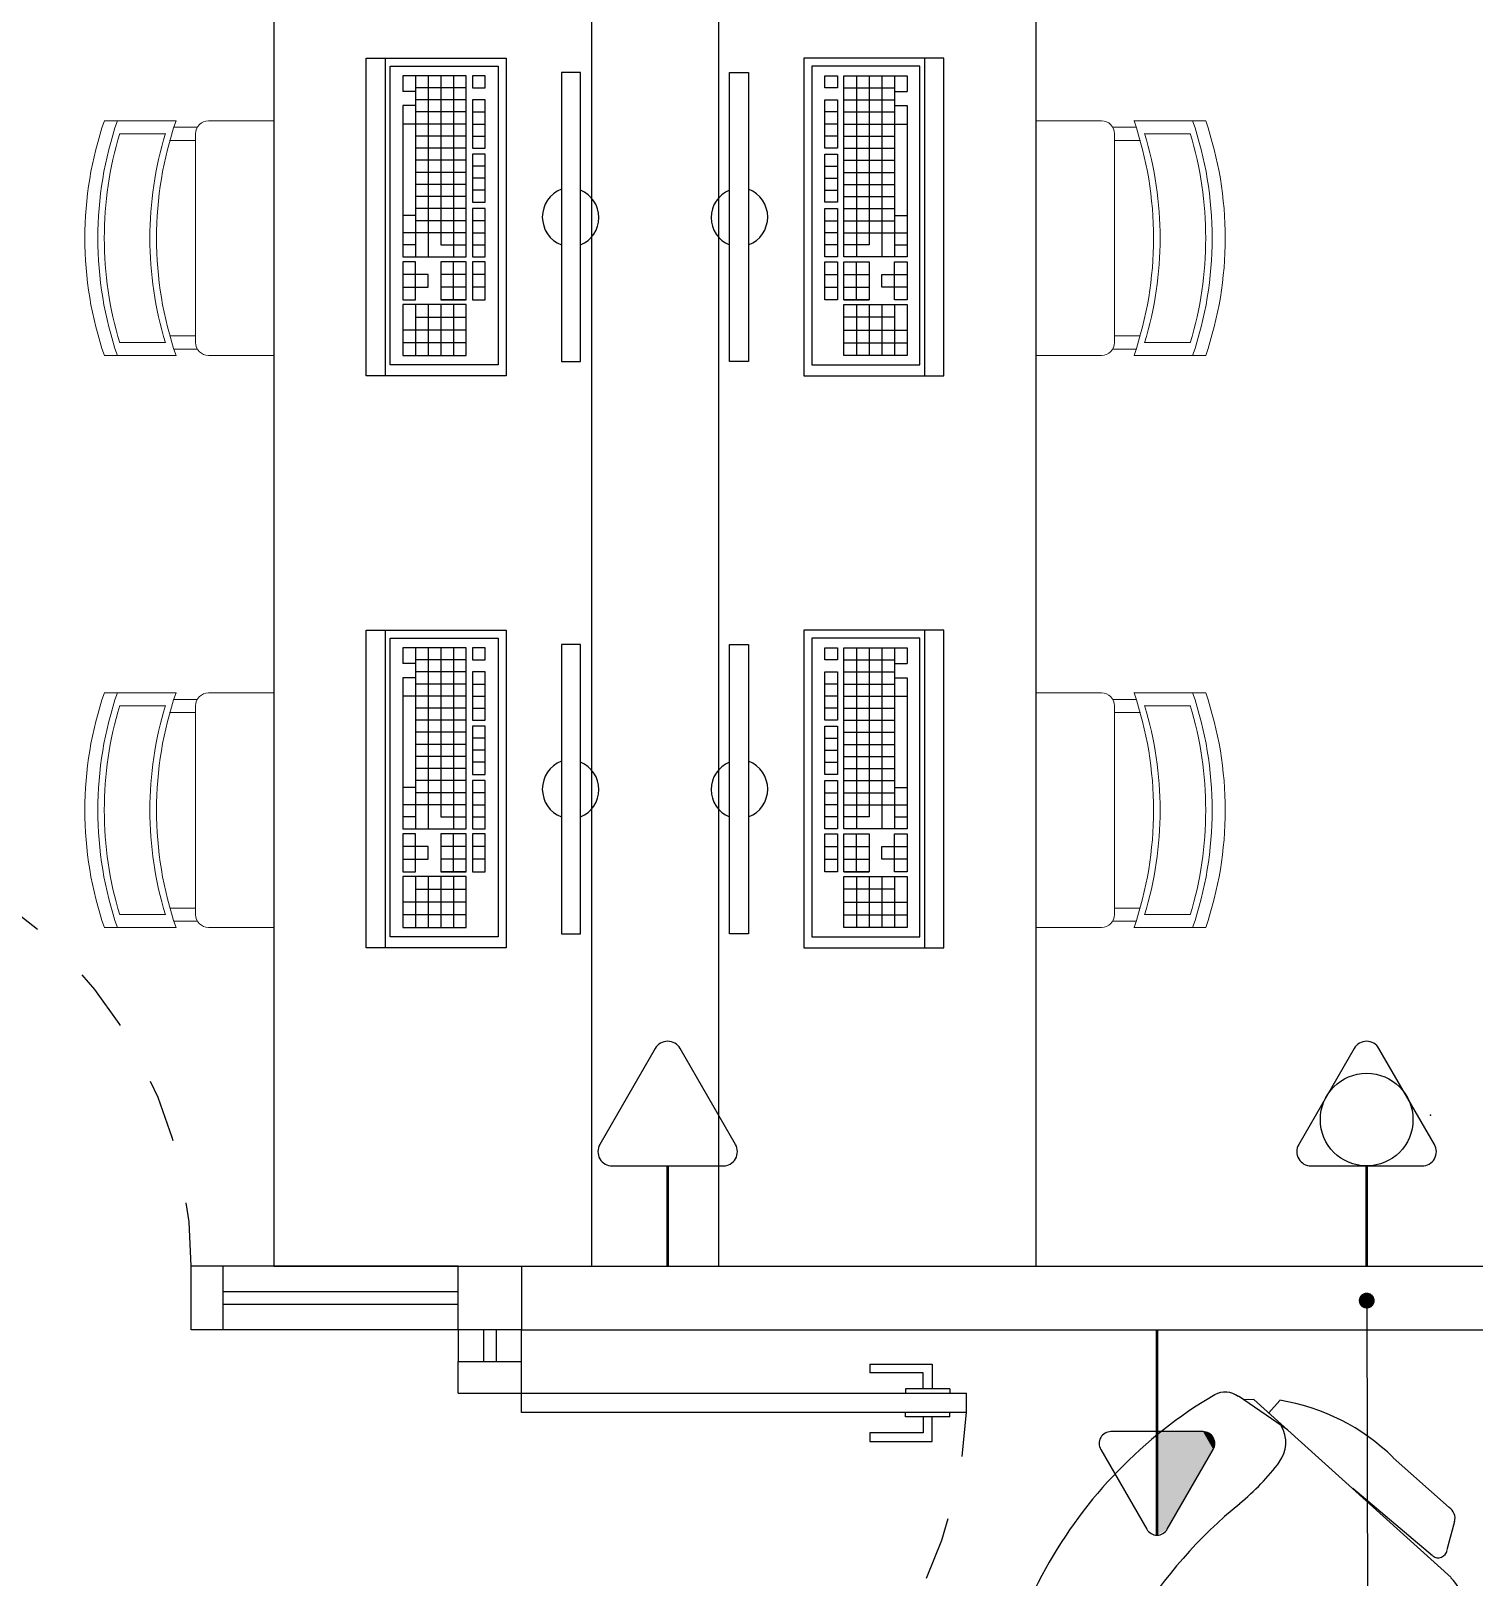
# Model space of a CAD drawing. Header units: millimetres. Extents: x 7034 to 7235, y -465 to -380.
# Drawn here: x 7118.297 to 7120.568, y -410.572 to -408.14 of the extents above; entities that cross this region are included whole.
import ezdxf

# ---------------------------------------------------------------- set-up
doc = ezdxf.new("R2010")
doc.units = ezdxf.units.MM
doc.header["$LTSCALE"] = 0.005
doc.linetypes.add('CONTINUO', pattern=[0])
doc.linetypes.add('DASHED', pattern=[19.05, 12.7, -6.35])
doc.layers.get('0').update_dxf_attribs({"linetype": 'CONTINUO'})
for name, color, linetype in [('0-COTAS', 12, 'Continuous'), ('0-TOMADAS', 12, 'Continuous'), ('ARQ-PEITORIAL', 4, 'Continuous'), ('ARQ-TEXTO', 3, 'Continuous'), ('ARQ_ESQUADRIA', 5, 'Continuous'), ('ARQ_JANELAALTA', 150, 'DASHED'), ('JANELA', 10, 'Continuous'), ('NN_PISO', 8, 'Continuous')]:
    doc.layers.add(name, color=color, linetype=linetype)
doc.layers.add('0-LAYOUT', color=250, linetype='Continuous', lineweight=25)
doc.styles.add('50', font='ARIALN.TTF', dxfattribs={"height": 0.1})
doc.dimstyles.new('50', dxfattribs={"dimscale": 0, "dimtxt": 0.1, "dimasz": 0.025, "dimexe": 0.05, "dimexo": 0.05, "dimgap": 0.01, "dimtad": 1, "dimdec": 0, "dimlfac": 100, "dimzin": 0, "dimdsep": 46, "dimtxsty": '50', "dimblk": 'DOT', "dimcen": 0.02, "dimclrd": 1, "dimclre": 1, "dimclrt": 7, "dimadec": 0, "dimazin": 0, "dimtfac": 1, "dimtdec": 0, "dimtofl": 0, "dimtmove": 2, "dimatfit": 2, "dimldrblk": 'DOT', "dimfxl": 0.05, "dimtolj": 1, "dimtzin": 0, "dimlwd": -1, "dimarcsym": 0})

# ---------------------------------------------------------------- blocks, each defined once
blk = doc.blocks.new('TOMADA-H115')
blk.add_lwpolyline([(-0.066, 0.1461), (0.066, 0.1461, 0.57735), (0.0807, 0.1717), (0.0148, 0.2859, 0.57735), (-0.0148, 0.2859), (-0.0807, 0.1717, 0.57735)], format="xyb", close=True)
blk.add_lwpolyline([(-0.066, 0.1461), (0.066, 0.1461, 0.57735), (0.0807, 0.1717), (0.0148, 0.2859, 0.57735), (-0.0148, 0.2859), (-0.0807, 0.1717, 0.57735)], format="xyb", close=True)
at = {"const_width": 0.00374}
blk.add_lwpolyline([(0, 0.2945), (0, 0)], dxfattribs=at)
for points in [[(-0.066, 0.1461), (-0.0807, 0.1717), (0, 0.1461), (0, 0.2945)], [(-0.0807, 0.1717), (0, 0.2945), (-0.0148, 0.2859)], [(-0.081, 0.1552), (-0.0807, 0.1717), (-0.083, 0.1641)], [(-0.083, 0.1641), (-0.0807, 0.1717), (-0.0822, 0.1683)], [(-0.081, 0.1552), (-0.083, 0.1641), (-0.0827, 0.1597)], [(-0.066, 0.1461), (-0.0807, 0.1717), (-0.081, 0.1552)], [(-0.081, 0.1552), (-0.066, 0.1461), (-0.0742, 0.1482)], [(-0.081, 0.1552), (-0.0742, 0.1482), (-0.0782, 0.1513)], [(-0.0742, 0.1482), (-0.066, 0.1461), (-0.0702, 0.1466)]]:
    blk.add_solid(points)
blk = doc.blocks.new('TOMADA-H30')
blk.add_lwpolyline([(-0.1082, 0.1955), (0.1082, 0.1955, 0.57735), (0.1324, 0.2375), (0.0242, 0.4248, 0.57735), (-0.0242, 0.4248), (-0.1324, 0.2375, 0.57735)], format="xyb", close=True)
at = {"const_width": 0.005}
blk.add_lwpolyline([(0, 0.1955), (0, 0)], dxfattribs=at)
blk = doc.blocks.new('2541982')
at = {"layer": '0-TOMADAS', "xscale": 0.6451236243583418, "yscale": 0.6451236243583418, "zscale": 0.6451236243583418, "rotation": 270}
blk.add_blockref('TOMADA-H30', (3218.8519, 1440.9676), dxfattribs=at)
blk = doc.blocks.new('_DOT')
at = {"color": 0, "linetype": 'ByBlock'}
blk.add_line((-0.5, 0), (-1, 0), dxfattribs=at)
at = {"color": 0, "linetype": 'ByBlock', "const_width": 0.5}
blk.add_lwpolyline([(-0.25, 0, 1), (0.25, 0, 1)], format="xyb", close=True, dxfattribs=at)
blk = doc.blocks.new('DOT')
at = {"layer": 'ARQ-TEXTO', "color": 0, "linetype": 'ByBlock'}
blk.add_line((-0.5, 0), (-1, 0), dxfattribs=at)
at = {"layer": 'ARQ-TEXTO', "color": 0, "linetype": 'ByBlock', "const_width": 0.5}
blk.add_lwpolyline([(-0.25, 0, 1), (0.25, 0, 1)], format="xyb", close=True, dxfattribs=at)
blk = doc.blocks.new('vafres')
at = {"lineweight": 13, "ltscale": 0.2}
for p, q in [((2157.847, 914.6481), (2157.847, 914.5352)), ((2158.2163, 914.6481), (2158.2163, 914.5352)), ((2157.8675, 914.5521), (2157.8675, 914.6239)), ((2158.1958, 914.5521), (2158.1958, 914.6239)), ((2157.8573, 914.5386), (2157.8573, 914.5017)), ((2157.8778, 914.5044), (2157.8778, 914.5455)), ((2158.1856, 914.5044), (2158.1856, 914.5448)), ((2158.2061, 914.5386), (2158.2061, 914.5017)), ((2157.847, 914.4839), (2157.847, 914.3813)), ((2158.1958, 914.5044), (2157.8675, 914.5044)), ((2158.2163, 914.4839), (2158.2163, 914.3813))]:
    blk.add_line(p, q, dxfattribs=at)
for centre, radius, start, end in [((2158.0317, 914.1094), 0.5694, 71.0753, 108.9246), ((2158.0317, 914.0889), 0.5694, 71.0753, 108.9246), ((2158.0317, 914.0787), 0.5694, 73.2016, 106.7984), ((2158.0317, 914.0787), 0.5694, 73.2016, 106.7984), ((2158.0317, 913.9966), 0.5694, 71.0753, 108.9246), ((2158.0317, 914.0069), 0.5694, 73.2016, 106.7984), ((2157.8675, 914.4839), 0.0205, 90, 180), ((2158.1958, 914.4839), 0.0205, 360, 90)]:
    blk.add_arc(centre, radius, start, end, dxfattribs=at)
blk = doc.blocks.new('A$C1D1E4AAD')
at = {"layer": '0-LAYOUT', "linetype": 'ByBlock'}
for p, q in [((-2.0148, 0), (-2.0148, -1.6)), ((-1.2148, 0), (-1.2148, -1.6)), ((-2.519, -0.1026), (-2.5509, -0.1221)), ((-2.4046, -0.1576), (-2.4818, -0.1047)), ((-2.4578, -0.1099), (-2.4741, -0.1104)), ((-2.1472, -0.3901), (-2.4578, -0.1099)), ((-2.4339, -0.1309), (-2.4167, -0.1112)), ((-2.2381, -0.2014), (-2.1504, -0.2795)), ((-2.1764, -0.356), (-2.3019, -0.25)), ((-2.1416, -0.302), (-2.154, -0.3461)), ((-2.8176, -0.4426), (-2.8024, -0.4084)), ((-2.7483, -0.5489), (-2.8107, -0.4792)), ((-2.8025, -0.5023), (-2.8041, -0.4861)), ((-0.8836, -0.4795), (-1.001, -0.4803)), ((-2.4845, -0.7742), (-2.8025, -0.5023)), ((-1.0225, -0.4914), (-1.0423, -0.5327)), ((-2.7786, -0.5233), (-2.7959, -0.5429)), ((-0.6899, -0.5557), (-0.6899, -0.5295)), ((-1.0764, -0.5613), (-0.6581, -0.5557)), ((-1.032, -0.5549), (-0.8677, -0.5581)), ((-0.7296, -0.5565), (-0.6367, -0.5676)), ((-0.6581, -0.5557), (-0.6462, -0.5668)), ((-0.6073, -0.5906), (-0.5962, -0.6264)), ((-2.5221, -0.7496), (-2.6434, -0.6388)), ((-2.6834, -0.7083), (-2.5946, -0.7853)), ((-2.5711, -0.7911), (-2.529, -0.7731)), ((-0.6073, -1.0431), (-0.5962, -1.0074)), ((-2.6834, -1.1435), (-2.5946, -1.0666)), ((-2.5711, -1.0608), (-2.529, -1.0787)), ((-0.7296, -1.0772), (-0.6367, -1.0661)), ((-0.6581, -1.078), (-0.6462, -1.0669)), ((-2.4845, -1.0777), (-2.8025, -1.3496)), ((-1.0764, -1.0724), (-0.6581, -1.078)), ((-1.032, -1.0788), (-0.8677, -1.0756)), ((-0.6899, -1.078), (-0.6899, -1.1042)), ((-2.5221, -1.1022), (-2.6434, -1.2131)), ((-1.0225, -1.1423), (-1.0423, -1.101)), ((-0.8836, -1.1542), (-1.001, -1.1534)), ((-2.7483, -1.303), (-2.8107, -1.3726)), ((-2.7786, -1.3286), (-2.7959, -1.3089)), ((-2.8025, -1.3496), (-2.8041, -1.3658)), ((-2.8176, -1.4093), (-2.8024, -1.4435)), ((-2.1472, -1.4617), (-2.4578, -1.742)), ((-2.1764, -1.4959), (-2.3019, -1.6019)), ((-2.1416, -1.5498), (-2.154, -1.5057)), ((-2.2381, -1.6505), (-2.1504, -1.5723)), ((-2.0148, -1.6), (-1.2148, -1.6)), ((-2.4046, -1.6942), (-2.4818, -1.7472)), ((-2.4339, -1.721), (-2.4167, -1.7407)), ((-2.519, -1.7493), (-2.5509, -1.7298)), ((-2.4578, -1.742), (-2.4741, -1.7415))]:
    blk.add_line(p, q, dxfattribs=at)
for centre, radius, start, end in [((-2.5026, -0.1308), 0.0328, 51.4098, 120.5547), ((-2.4707, -0.4398), 0.3333, 45.7372, 80.6494), ((-2.1494, -0.7283), 0.7271, 123.5174, 153.896), ((-2.4596, -0.177), 0.0523, 323.2944, 29.1682), ((-2.4596, -0.177), 0.0523, 323.2944, 29.1682), ((-2.712, 0.012), 0.3678, 309.1313, 323.2958), ((-2.0117, -0.8493), 0.7418, 129.1314, 148.282), ((-2.1616, -0.2971), 0.0207, 345.8779, 57.0329), ((-2.1675, -0.3448), 0.0141, 232.5784, 352.1311), ((-2.2085, -0.4503), 0.0857, 341.4955, 44.5153), ((-2.7875, -0.4552), 0.0328, 156.8587, 226.0036), ((-2.9561, -0.2659), 0.3678, 314.1176, 328.2821), ((-2.3206, -0.4216), 0.2017, 320.8696, 343.9764), ((-1.0042, -0.5009), 0.0207, 81.6738, 152.8287), ((-0.8661, -0.8121), 0.3333, 58.0573, 92.9695), ((-2.7362, -0.4918), 0.0523, 248.2452, 314.1189), ((-1.0312, -0.5406), 0.0141, 146.5756, 266.1283), ((-2.477, -0.4469), 0.3333, 196.764, 231.6762), ((-3.1806, 0.1774), 1.2492, 312.9781, 324.4353), ((-0.701, -0.6073), 0.0523, 109.5385, 175.4123), ((-1.0701, -0.647), 0.0857, 94.1914, 157.2111), ((-0.6383, -0.601), 0.0328, 18.152, 87.2969), ((-0.3867, -0.6319), 0.3678, 175.4109, 189.5754), ((-0.9669, -0.6994), 0.2017, 154.7303, 177.8371), ((-1.2979, -0.8169), 0.7271, 344.8107, 15.1893), ((0.0745, -0.8169), 1.2492, 174.2714, 185.7286), ((-1.4813, -0.8169), 0.7418, 350.4247, 9.5753), ((-2.5321, -0.7598), 0.0141, 285.2823, 44.835), ((-2.4757, -0.5981), 0.2017, 293.437, 316.5438), ((-2.4327, -0.7056), 0.0857, 232.8981, 295.9178), ((-2.5786, -0.7718), 0.0207, 220.3805, 291.5354), ((-0.9669, -0.9343), 0.2017, 182.1629, 205.2697), ((-0.3867, -1.0018), 0.3678, 170.4246, 184.5891), ((-1.0701, -0.9867), 0.0857, 202.7889, 265.8086), ((-0.701, -1.0264), 0.0523, 184.5877, 250.4615), ((-0.701, -1.0264), 0.0523, 184.5877, 250.4615), ((-0.6383, -1.0328), 0.0328, 272.7031, 341.848), ((-2.5786, -1.08), 0.0207, 68.4646, 139.6195), ((-2.4327, -1.1463), 0.0857, 64.0822, 127.1019), ((-2.4757, -1.2537), 0.2017, 43.4562, 66.563), ((-2.5321, -1.092), 0.0141, 315.165, 74.7177), ((-1.0312, -1.0931), 0.0141, 93.8717, 213.4244), ((-3.1806, -2.0292), 1.2492, 35.5647, 47.0219), ((-0.8661, -0.8216), 0.3333, 267.0305, 301.9427), ((-1.0042, -1.1328), 0.0207, 207.1713, 278.3262), ((-2.477, -1.4049), 0.3333, 128.3238, 163.236), ((-2.7362, -1.36), 0.0523, 45.8811, 111.7548), ((-2.3206, -1.4303), 0.2017, 16.0236, 39.1304), ((-2.9561, -1.5859), 0.3678, 31.7179, 45.8824), ((-2.7875, -1.3966), 0.0328, 133.9964, 203.1413), ((-2.2085, -1.4015), 0.0857, 315.4847, 18.5045), ((-2.0117, -1.0026), 0.7418, 211.718, 230.8686), ((-2.1494, -1.1236), 0.7271, 206.104, 236.4826), ((-2.1675, -1.5071), 0.0141, 7.8689, 127.4216), ((-2.1616, -1.5547), 0.0207, 302.9671, 14.1221), ((-2.712, -1.8639), 0.3678, 36.7042, 50.8687), ((-2.4596, -1.6749), 0.0523, 330.8318, 36.7056), ((-2.4596, -1.6749), 0.0523, 330.8318, 36.7056), ((-2.4707, -1.4121), 0.3333, 279.3506, 314.2628), ((-2.5026, -1.7211), 0.0328, 239.4453, 308.5902)]:
    blk.add_arc(centre, radius, start, end, dxfattribs=at)
for p in [(-2.2419, -0.6471), (-1.1749, -0.8169), (-2.2419, -1.2048)]:
    blk.add_point(p, dxfattribs=at)

msp = doc.modelspace()

# ---------------------------------------------------------------- linework, layer by layer
at = {"layer": '0-LAYOUT'}
for p, q in [((7119.179, -406.2832), (7119.179, -410.0832)), ((7119.379, -406.2832), (7119.379, -410.0832)), ((7118.8246, -408.6826), (7118.8246, -408.1826)), ((7118.8246, -408.1826), (7118.8546, -408.1826)), ((7118.8546, -408.1826), (7119.0446, -408.1826)), ((7118.8546, -408.6826), (7118.8546, -408.1826)), ((7118.8619, -408.1953), (7119.0319, -408.1953)), ((7118.8619, -408.6653), (7118.8619, -408.1953)), ((7119.0319, -408.1953), (7119.0319, -408.6653)), ((7119.0446, -408.1826), (7119.0446, -408.6826)), ((7119.5134, -408.1826), (7119.5134, -408.6826)), ((7119.7034, -408.1826), (7119.5134, -408.1826)), ((7119.526, -408.1953), (7119.526, -408.6653)), ((7119.696, -408.1953), (7119.526, -408.1953)), ((7119.696, -408.6653), (7119.696, -408.1953)), ((7119.7034, -408.6826), (7119.7034, -408.1826)), ((7119.7334, -408.1826), (7119.7034, -408.1826)), ((7119.7334, -408.6826), (7119.7334, -408.1826)), ((7118.8819, -408.2103), (7118.8819, -408.2349)), ((7118.9819, -408.2103), (7118.8819, -408.2103)), ((7118.9019, -408.2103), (7118.9019, -408.4953)), ((7118.9219, -408.2103), (7118.9219, -408.4953)), ((7118.9419, -408.2103), (7118.9419, -408.4763)), ((7118.9619, -408.2103), (7118.9619, -408.4953)), ((7118.9819, -408.4953), (7118.9819, -408.2103)), ((7118.9919, -408.2103), (7118.9919, -408.2293)), ((7119.0119, -408.2103), (7118.9919, -408.2103)), ((7119.0119, -408.2293), (7119.0119, -408.2103)), ((7119.1317, -408.205), (7119.1317, -408.6601)), ((7119.1617, -408.205), (7119.1317, -408.205)), ((7119.1617, -408.6601), (7119.1617, -408.205)), ((7119.3962, -408.6601), (7119.3962, -408.205)), ((7119.3962, -408.205), (7119.4262, -408.205)), ((7119.4262, -408.205), (7119.4262, -408.6601)), ((7119.546, -408.2293), (7119.546, -408.2103)), ((7119.546, -408.2103), (7119.566, -408.2103)), ((7119.566, -408.2103), (7119.566, -408.2293)), ((7119.576, -408.4953), (7119.576, -408.2103)), ((7119.576, -408.2103), (7119.676, -408.2103)), ((7119.596, -408.2103), (7119.596, -408.4953)), ((7119.616, -408.2103), (7119.616, -408.4763)), ((7119.636, -408.2103), (7119.636, -408.4953)), ((7119.656, -408.2103), (7119.656, -408.4953)), ((7119.676, -408.2103), (7119.676, -408.2349)), ((7118.9019, -408.2349), (7118.8819, -408.2349)), ((7118.9819, -408.2293), (7118.9019, -408.2293)), ((7118.9919, -408.2293), (7119.0119, -408.2293)), ((7119.566, -408.2293), (7119.546, -408.2293)), ((7119.576, -408.2293), (7119.656, -408.2293)), ((7119.656, -408.2349), (7119.676, -408.2349)), ((7118.9019, -408.2573), (7118.8819, -408.2573)), ((7118.8819, -408.2573), (7118.8819, -408.4953)), ((7118.9819, -408.2483), (7118.9019, -408.2483)), ((7118.9819, -408.2673), (7118.9019, -408.2673)), ((7118.9919, -408.2483), (7118.9919, -408.3243)), ((7119.0119, -408.2483), (7118.9919, -408.2483)), ((7118.9919, -408.2673), (7119.0119, -408.2673)), ((7119.0119, -408.3243), (7119.0119, -408.2483)), ((7119.546, -408.3243), (7119.546, -408.2483)), ((7119.546, -408.2483), (7119.566, -408.2483)), ((7119.566, -408.2673), (7119.546, -408.2673)), ((7119.566, -408.2483), (7119.566, -408.3243)), ((7119.576, -408.2483), (7119.656, -408.2483)), ((7119.576, -408.2673), (7119.656, -408.2673)), ((7119.656, -408.2573), (7119.676, -408.2573)), ((7119.676, -408.2573), (7119.676, -408.4953)), ((7118.9819, -408.2863), (7118.8819, -408.2863)), ((7118.9919, -408.2863), (7119.0119, -408.2863)), ((7119.566, -408.2863), (7119.546, -408.2863)), ((7119.576, -408.2863), (7119.676, -408.2863)), ((7118.9819, -408.3053), (7118.9019, -408.3053)), ((7118.9919, -408.3053), (7119.0119, -408.3053)), ((7119.566, -408.3053), (7119.546, -408.3053)), ((7119.576, -408.3053), (7119.656, -408.3053)), ((7118.9819, -408.3243), (7118.9019, -408.3243)), ((7118.9819, -408.3433), (7118.9019, -408.3433)), ((7118.9919, -408.3243), (7119.0119, -408.3243)), ((7118.9919, -408.3334), (7118.9919, -408.4094)), ((7119.0119, -408.3334), (7118.9919, -408.3334)), ((7119.0119, -408.4094), (7119.0119, -408.3334)), ((7119.566, -408.3243), (7119.546, -408.3243)), ((7119.546, -408.4094), (7119.546, -408.3334)), ((7119.546, -408.3334), (7119.566, -408.3334)), ((7119.566, -408.3334), (7119.566, -408.4094)), ((7119.576, -408.3243), (7119.656, -408.3243)), ((7119.576, -408.3433), (7119.656, -408.3433)), ((7118.9819, -408.3623), (7118.9019, -408.3623)), ((7119.0119, -408.3524), (7118.9919, -408.3524)), ((7119.546, -408.3524), (7119.566, -408.3524)), ((7119.576, -408.3623), (7119.656, -408.3623)), ((7118.9819, -408.3813), (7118.9019, -408.3813)), ((7119.0119, -408.3714), (7118.9919, -408.3714)), ((7119.0119, -408.3904), (7118.9919, -408.3904)), ((7119.546, -408.3714), (7119.566, -408.3714)), ((7119.546, -408.3904), (7119.566, -408.3904)), ((7119.576, -408.3813), (7119.656, -408.3813)), ((7118.9819, -408.4003), (7118.9019, -408.4003)), ((7118.9919, -408.4094), (7119.0119, -408.4094)), ((7119.566, -408.4094), (7119.546, -408.4094)), ((7119.576, -408.4003), (7119.656, -408.4003)), ((7118.9019, -408.4303), (7118.8819, -408.4303)), ((7118.9819, -408.4193), (7118.9019, -408.4193)), ((7118.9819, -408.4383), (7118.9019, -408.4383)), ((7118.9919, -408.4193), (7118.9919, -408.4953)), ((7119.0119, -408.4193), (7118.9919, -408.4193)), ((7119.0119, -408.4383), (7118.9919, -408.4383)), ((7119.0119, -408.4953), (7119.0119, -408.4193)), ((7119.546, -408.4953), (7119.546, -408.4193)), ((7119.546, -408.4193), (7119.566, -408.4193)), ((7119.546, -408.4383), (7119.566, -408.4383)), ((7119.566, -408.4193), (7119.566, -408.4953)), ((7119.576, -408.4193), (7119.656, -408.4193)), ((7119.576, -408.4383), (7119.656, -408.4383)), ((7119.656, -408.4303), (7119.676, -408.4303)), ((7118.9819, -408.4573), (7118.8819, -408.4573)), ((7118.9919, -408.4573), (7119.0119, -408.4573)), ((7119.566, -408.4573), (7119.546, -408.4573)), ((7119.576, -408.4573), (7119.676, -408.4573)), ((7118.9019, -408.4763), (7118.8819, -408.4763)), ((7118.9419, -408.4763), (7118.9819, -408.4763)), ((7118.9919, -408.4763), (7119.0119, -408.4763)), ((7119.566, -408.4763), (7119.546, -408.4763)), ((7119.616, -408.4763), (7119.576, -408.4763)), ((7119.656, -408.4763), (7119.676, -408.4763)), ((7118.8819, -408.4953), (7118.9819, -408.4953)), ((7118.8819, -408.5028), (7118.8819, -408.5628)), ((7118.9019, -408.5028), (7118.8819, -408.5028)), ((7118.9019, -408.5628), (7118.9019, -408.5028)), ((7118.9419, -408.5028), (7118.9419, -408.5628)), ((7118.9819, -408.5028), (7118.9419, -408.5028)), ((7118.9619, -408.5628), (7118.9619, -408.5028)), ((7118.9819, -408.5628), (7118.9819, -408.5028)), ((7118.9919, -408.4953), (7119.0119, -408.4953)), ((7118.9919, -408.5028), (7118.9919, -408.5628)), ((7119.0119, -408.5028), (7118.9919, -408.5028)), ((7119.0119, -408.5628), (7119.0119, -408.5028)), ((7119.566, -408.4953), (7119.546, -408.4953)), ((7119.546, -408.5628), (7119.546, -408.5028)), ((7119.546, -408.5028), (7119.566, -408.5028)), ((7119.566, -408.5028), (7119.566, -408.5628)), ((7119.676, -408.4953), (7119.576, -408.4953)), ((7119.576, -408.5628), (7119.576, -408.5028)), ((7119.576, -408.5028), (7119.616, -408.5028)), ((7119.596, -408.5628), (7119.596, -408.5028)), ((7119.616, -408.5028), (7119.616, -408.5628)), ((7119.656, -408.5028), (7119.676, -408.5028)), ((7119.656, -408.5628), (7119.656, -408.5028)), ((7119.676, -408.5028), (7119.676, -408.5628)), ((7118.9219, -408.5228), (7118.8819, -408.5228)), ((7118.9219, -408.5428), (7118.9219, -408.5228)), ((7118.9819, -408.5228), (7118.9419, -408.5228)), ((7119.0119, -408.5228), (7118.9919, -408.5228)), ((7119.546, -408.5228), (7119.566, -408.5228)), ((7119.576, -408.5228), (7119.616, -408.5228)), ((7119.636, -408.5428), (7119.636, -408.5228)), ((7119.636, -408.5228), (7119.676, -408.5228)), ((7118.8819, -408.5428), (7118.9219, -408.5428)), ((7118.8819, -408.5628), (7118.9019, -408.5628)), ((7118.9819, -408.5428), (7118.9419, -408.5428)), ((7118.9419, -408.5628), (7118.9819, -408.5628)), ((7118.9819, -408.5628), (7118.9419, -408.5628)), ((7119.0119, -408.5428), (7118.9919, -408.5428)), ((7118.9919, -408.5628), (7119.0119, -408.5628)), ((7119.546, -408.5428), (7119.566, -408.5428)), ((7119.566, -408.5628), (7119.546, -408.5628)), ((7119.576, -408.5428), (7119.616, -408.5428)), ((7119.616, -408.5628), (7119.576, -408.5628)), ((7119.576, -408.5628), (7119.616, -408.5628)), ((7119.676, -408.5428), (7119.636, -408.5428)), ((7119.676, -408.5628), (7119.656, -408.5628)), ((7118.8819, -408.5703), (7118.8819, -408.6503)), ((7118.9819, -408.5703), (7118.8819, -408.5703)), ((7118.9019, -408.5703), (7118.9019, -408.6503)), ((7118.9219, -408.5703), (7118.9219, -408.6503)), ((7118.9419, -408.5703), (7118.9419, -408.6503)), ((7118.9619, -408.5703), (7118.9619, -408.6503)), ((7118.9819, -408.6503), (7118.9819, -408.5703)), ((7119.576, -408.6503), (7119.576, -408.5703)), ((7119.576, -408.5703), (7119.676, -408.5703)), ((7119.596, -408.5703), (7119.596, -408.6503)), ((7119.616, -408.5703), (7119.616, -408.6503)), ((7119.636, -408.5703), (7119.636, -408.6503)), ((7119.656, -408.5703), (7119.656, -408.6503)), ((7119.676, -408.5703), (7119.676, -408.6503)), ((7118.9819, -408.6103), (7118.8819, -408.6103)), ((7118.9019, -408.5903), (7118.9819, -408.5903)), ((7119.656, -408.5903), (7119.576, -408.5903)), ((7119.576, -408.6103), (7119.676, -408.6103)), ((7118.9819, -408.6303), (7118.8819, -408.6303)), ((7119.576, -408.6303), (7119.676, -408.6303)), ((7118.8819, -408.6503), (7118.9819, -408.6503)), ((7119.1317, -408.6601), (7119.1617, -408.6601)), ((7119.4262, -408.6601), (7119.3962, -408.6601)), ((7119.676, -408.6503), (7119.576, -408.6503)), ((7118.8546, -408.6826), (7118.8246, -408.6826)), ((7119.0446, -408.6826), (7118.8546, -408.6826)), ((7119.0319, -408.6653), (7118.8619, -408.6653)), ((7119.5134, -408.6826), (7119.7034, -408.6826)), ((7119.526, -408.6653), (7119.696, -408.6653)), ((7119.7034, -408.6826), (7119.7334, -408.6826)), ((7118.8246, -409.5826), (7118.8246, -409.0826)), ((7118.8246, -409.0826), (7118.8546, -409.0826)), ((7118.8546, -409.0826), (7119.0446, -409.0826)), ((7118.8546, -409.5826), (7118.8546, -409.0826)), ((7118.8619, -409.0953), (7119.0319, -409.0953)), ((7118.8619, -409.5653), (7118.8619, -409.0953)), ((7119.0319, -409.0953), (7119.0319, -409.5653)), ((7119.0446, -409.0826), (7119.0446, -409.5826)), ((7119.5134, -409.0826), (7119.5134, -409.5826)), ((7119.7034, -409.0826), (7119.5134, -409.0826)), ((7119.526, -409.0953), (7119.526, -409.5653)), ((7119.696, -409.0953), (7119.526, -409.0953)), ((7119.696, -409.5653), (7119.696, -409.0953)), ((7119.7034, -409.5826), (7119.7034, -409.0826)), ((7119.7334, -409.0826), (7119.7034, -409.0826)), ((7119.7334, -409.5826), (7119.7334, -409.0826)), ((7118.8819, -409.1103), (7118.8819, -409.1349)), ((7118.9819, -409.1103), (7118.8819, -409.1103)), ((7118.9019, -409.1103), (7118.9019, -409.3953)), ((7118.9219, -409.1103), (7118.9219, -409.3953)), ((7118.9419, -409.1103), (7118.9419, -409.3763)), ((7118.9619, -409.1103), (7118.9619, -409.3953)), ((7118.9819, -409.3953), (7118.9819, -409.1103)), ((7118.9919, -409.1103), (7118.9919, -409.1293)), ((7119.0119, -409.1103), (7118.9919, -409.1103)), ((7119.0119, -409.1293), (7119.0119, -409.1103)), ((7119.1317, -409.105), (7119.1317, -409.5601)), ((7119.1617, -409.105), (7119.1317, -409.105)), ((7119.1617, -409.5601), (7119.1617, -409.105)), ((7119.3962, -409.5601), (7119.3962, -409.105)), ((7119.3962, -409.105), (7119.4262, -409.105)), ((7119.4262, -409.105), (7119.4262, -409.5601)), ((7119.546, -409.1293), (7119.546, -409.1103)), ((7119.546, -409.1103), (7119.566, -409.1103)), ((7119.566, -409.1103), (7119.566, -409.1293)), ((7119.576, -409.3953), (7119.576, -409.1103)), ((7119.576, -409.1103), (7119.676, -409.1103)), ((7119.596, -409.1103), (7119.596, -409.3953)), ((7119.616, -409.1103), (7119.616, -409.3763)), ((7119.636, -409.1103), (7119.636, -409.3953)), ((7119.656, -409.1103), (7119.656, -409.3953)), ((7119.676, -409.1103), (7119.676, -409.1349)), ((7118.9019, -409.1349), (7118.8819, -409.1349)), ((7118.9819, -409.1293), (7118.9019, -409.1293)), ((7118.9919, -409.1293), (7119.0119, -409.1293)), ((7119.566, -409.1293), (7119.546, -409.1293)), ((7119.576, -409.1293), (7119.656, -409.1293)), ((7119.656, -409.1349), (7119.676, -409.1349)), ((7118.9019, -409.1573), (7118.8819, -409.1573)), ((7118.8819, -409.1573), (7118.8819, -409.3953)), ((7118.9819, -409.1483), (7118.9019, -409.1483)), ((7118.9819, -409.1673), (7118.9019, -409.1673)), ((7118.9919, -409.1483), (7118.9919, -409.2243)), ((7119.0119, -409.1483), (7118.9919, -409.1483)), ((7118.9919, -409.1673), (7119.0119, -409.1673)), ((7119.0119, -409.2243), (7119.0119, -409.1483)), ((7119.546, -409.2243), (7119.546, -409.1483)), ((7119.546, -409.1483), (7119.566, -409.1483)), ((7119.566, -409.1673), (7119.546, -409.1673)), ((7119.566, -409.1483), (7119.566, -409.2243)), ((7119.576, -409.1483), (7119.656, -409.1483)), ((7119.576, -409.1673), (7119.656, -409.1673)), ((7119.656, -409.1573), (7119.676, -409.1573)), ((7119.676, -409.1573), (7119.676, -409.3953)), ((7118.9819, -409.1863), (7118.8819, -409.1863)), ((7118.9919, -409.1863), (7119.0119, -409.1863)), ((7119.566, -409.1863), (7119.546, -409.1863)), ((7119.576, -409.1863), (7119.676, -409.1863)), ((7118.9819, -409.2053), (7118.9019, -409.2053)), ((7118.9919, -409.2053), (7119.0119, -409.2053)), ((7119.566, -409.2053), (7119.546, -409.2053)), ((7119.576, -409.2053), (7119.656, -409.2053)), ((7118.9819, -409.2243), (7118.9019, -409.2243)), ((7118.9819, -409.2433), (7118.9019, -409.2433)), ((7118.9919, -409.2243), (7119.0119, -409.2243)), ((7118.9919, -409.2334), (7118.9919, -409.3094)), ((7119.0119, -409.2334), (7118.9919, -409.2334)), ((7119.0119, -409.3094), (7119.0119, -409.2334)), ((7119.566, -409.2243), (7119.546, -409.2243)), ((7119.546, -409.3094), (7119.546, -409.2334)), ((7119.546, -409.2334), (7119.566, -409.2334)), ((7119.566, -409.2334), (7119.566, -409.3094)), ((7119.576, -409.2243), (7119.656, -409.2243)), ((7119.576, -409.2433), (7119.656, -409.2433)), ((7118.9819, -409.2623), (7118.9019, -409.2623)), ((7119.0119, -409.2524), (7118.9919, -409.2524)), ((7119.546, -409.2524), (7119.566, -409.2524)), ((7119.576, -409.2623), (7119.656, -409.2623)), ((7118.9819, -409.2813), (7118.9019, -409.2813)), ((7119.0119, -409.2714), (7118.9919, -409.2714)), ((7119.0119, -409.2904), (7118.9919, -409.2904)), ((7119.546, -409.2714), (7119.566, -409.2714)), ((7119.546, -409.2904), (7119.566, -409.2904)), ((7119.576, -409.2813), (7119.656, -409.2813)), ((7118.9819, -409.3003), (7118.9019, -409.3003)), ((7118.9919, -409.3094), (7119.0119, -409.3094)), ((7119.566, -409.3094), (7119.546, -409.3094)), ((7119.576, -409.3003), (7119.656, -409.3003)), ((7118.9019, -409.3303), (7118.8819, -409.3303)), ((7118.9819, -409.3193), (7118.9019, -409.3193)), ((7118.9819, -409.3383), (7118.9019, -409.3383)), ((7118.9919, -409.3193), (7118.9919, -409.3953)), ((7119.0119, -409.3193), (7118.9919, -409.3193)), ((7119.0119, -409.3383), (7118.9919, -409.3383)), ((7119.0119, -409.3953), (7119.0119, -409.3193)), ((7119.546, -409.3953), (7119.546, -409.3193)), ((7119.546, -409.3193), (7119.566, -409.3193)), ((7119.546, -409.3383), (7119.566, -409.3383)), ((7119.566, -409.3193), (7119.566, -409.3953)), ((7119.576, -409.3193), (7119.656, -409.3193)), ((7119.576, -409.3383), (7119.656, -409.3383)), ((7119.656, -409.3303), (7119.676, -409.3303)), ((7118.9819, -409.3573), (7118.8819, -409.3573)), ((7118.9919, -409.3573), (7119.0119, -409.3573)), ((7119.566, -409.3573), (7119.546, -409.3573)), ((7119.576, -409.3573), (7119.676, -409.3573)), ((7118.9019, -409.3763), (7118.8819, -409.3763)), ((7118.9419, -409.3763), (7118.9819, -409.3763)), ((7118.9919, -409.3763), (7119.0119, -409.3763)), ((7119.566, -409.3763), (7119.546, -409.3763)), ((7119.616, -409.3763), (7119.576, -409.3763)), ((7119.656, -409.3763), (7119.676, -409.3763)), ((7118.8819, -409.3953), (7118.9819, -409.3953)), ((7118.8819, -409.4028), (7118.8819, -409.4628)), ((7118.9019, -409.4028), (7118.8819, -409.4028)), ((7118.9019, -409.4628), (7118.9019, -409.4028)), ((7118.9419, -409.4028), (7118.9419, -409.4628)), ((7118.9819, -409.4028), (7118.9419, -409.4028)), ((7118.9619, -409.4628), (7118.9619, -409.4028)), ((7118.9819, -409.4628), (7118.9819, -409.4028)), ((7118.9919, -409.3953), (7119.0119, -409.3953)), ((7118.9919, -409.4028), (7118.9919, -409.4628)), ((7119.0119, -409.4028), (7118.9919, -409.4028)), ((7119.0119, -409.4628), (7119.0119, -409.4028)), ((7119.566, -409.3953), (7119.546, -409.3953)), ((7119.546, -409.4628), (7119.546, -409.4028)), ((7119.546, -409.4028), (7119.566, -409.4028)), ((7119.566, -409.4028), (7119.566, -409.4628)), ((7119.676, -409.3953), (7119.576, -409.3953)), ((7119.576, -409.4628), (7119.576, -409.4028)), ((7119.576, -409.4028), (7119.616, -409.4028)), ((7119.596, -409.4628), (7119.596, -409.4028)), ((7119.616, -409.4028), (7119.616, -409.4628)), ((7119.656, -409.4028), (7119.676, -409.4028)), ((7119.656, -409.4628), (7119.656, -409.4028)), ((7119.676, -409.4028), (7119.676, -409.4628)), ((7118.9219, -409.4228), (7118.8819, -409.4228)), ((7118.9219, -409.4428), (7118.9219, -409.4228)), ((7118.9819, -409.4228), (7118.9419, -409.4228)), ((7119.0119, -409.4228), (7118.9919, -409.4228)), ((7119.546, -409.4228), (7119.566, -409.4228)), ((7119.576, -409.4228), (7119.616, -409.4228)), ((7119.636, -409.4428), (7119.636, -409.4228)), ((7119.636, -409.4228), (7119.676, -409.4228)), ((7118.8819, -409.4428), (7118.9219, -409.4428)), ((7118.8819, -409.4628), (7118.9019, -409.4628)), ((7118.9819, -409.4428), (7118.9419, -409.4428)), ((7118.9419, -409.4628), (7118.9819, -409.4628)), ((7118.9819, -409.4628), (7118.9419, -409.4628)), ((7119.0119, -409.4428), (7118.9919, -409.4428)), ((7118.9919, -409.4628), (7119.0119, -409.4628)), ((7119.546, -409.4428), (7119.566, -409.4428)), ((7119.566, -409.4628), (7119.546, -409.4628)), ((7119.576, -409.4428), (7119.616, -409.4428)), ((7119.616, -409.4628), (7119.576, -409.4628)), ((7119.576, -409.4628), (7119.616, -409.4628)), ((7119.676, -409.4428), (7119.636, -409.4428)), ((7119.676, -409.4628), (7119.656, -409.4628)), ((7118.8819, -409.4703), (7118.8819, -409.5503)), ((7118.9819, -409.4703), (7118.8819, -409.4703)), ((7118.9019, -409.4703), (7118.9019, -409.5503)), ((7118.9219, -409.4703), (7118.9219, -409.5503)), ((7118.9419, -409.4703), (7118.9419, -409.5503)), ((7118.9619, -409.4703), (7118.9619, -409.5503)), ((7118.9819, -409.5503), (7118.9819, -409.4703)), ((7119.576, -409.5503), (7119.576, -409.4703)), ((7119.576, -409.4703), (7119.676, -409.4703)), ((7119.596, -409.4703), (7119.596, -409.5503)), ((7119.616, -409.4703), (7119.616, -409.5503)), ((7119.636, -409.4703), (7119.636, -409.5503)), ((7119.656, -409.4703), (7119.656, -409.5503)), ((7119.676, -409.4703), (7119.676, -409.5503)), ((7118.9819, -409.5103), (7118.8819, -409.5103)), ((7118.9019, -409.4903), (7118.9819, -409.4903)), ((7119.656, -409.4903), (7119.576, -409.4903)), ((7119.576, -409.5103), (7119.676, -409.5103)), ((7118.9819, -409.5303), (7118.8819, -409.5303)), ((7119.576, -409.5303), (7119.676, -409.5303)), ((7118.8819, -409.5503), (7118.9819, -409.5503)), ((7119.1317, -409.5601), (7119.1617, -409.5601)), ((7119.4262, -409.5601), (7119.3962, -409.5601)), ((7119.676, -409.5503), (7119.576, -409.5503)), ((7118.8546, -409.5826), (7118.8246, -409.5826)), ((7119.0446, -409.5826), (7118.8546, -409.5826)), ((7119.0319, -409.5653), (7118.8619, -409.5653)), ((7119.5134, -409.5826), (7119.7034, -409.5826)), ((7119.526, -409.5653), (7119.696, -409.5653)), ((7119.7034, -409.5826), (7119.7334, -409.5826))]:
    msp.add_line(p, q, dxfattribs=at)
msp.add_lwpolyline([(7118.679, -410.0832), (7119.879, -410.0832), (7119.879, -408.0832), (7118.679, -408.0832)], close=True, dxfattribs=at)
for centre, radius, start, end in [((7119.1484, -408.4326), 0.0468, 110.9733, 249.0267), ((7119.1445, -408.4334), 0.0462, 291.7976, 68.2024), ((7119.4134, -408.4334), 0.0462, 111.7976, 248.2024), ((7119.4095, -408.4326), 0.0468, 290.9733, 69.0267), ((7119.1484, -409.3326), 0.0468, 110.9733, 249.0267), ((7119.1445, -409.3334), 0.0462, 291.7976, 68.2024), ((7119.4134, -409.3334), 0.0462, 111.7976, 248.2024), ((7119.4095, -409.3326), 0.0468, 290.9733, 69.0267)]:
    msp.add_arc(centre, radius, start, end, dxfattribs=at)
at = {"layer": '0-LAYOUT', "linetype": 'ByBlock'}
msp.add_point((7120.4993, -409.8457), dxfattribs=at)
at = {"layer": '0-TOMADAS'}
msp.add_circle((7120.399, -409.8526), 0.0729, dxfattribs=at)
at = {"layer": 'ARQ-PEITORIAL'}
for p, q in [((7119.069, -410.0832), (7122.679, -410.0832)), ((7119.069, -410.1832), (7122.679, -410.1832))]:
    msp.add_line(p, q, dxfattribs=at)
at = {"layer": 'ARQ_ESQUADRIA'}
for p, q in [((7118.549, -410.1832), (7118.549, -410.0832)), ((7118.599, -410.0832), (7118.549, -410.0832)), ((7118.599, -410.1232), (7118.969, -410.1232)), ((7118.599, -410.1432), (7118.969, -410.1432)), ((7118.599, -410.1832), (7118.549, -410.1832)), ((7119.009, -410.1832), (7119.009, -410.2332)), ((7119.029, -410.1832), (7119.029, -410.2332)), ((7118.969, -410.2832), (7118.969, -410.2332)), ((7118.969, -410.2832), (7118.969, -410.2332)), ((7119.069, -410.2832), (7119.069, -410.2332)), ((7119.069, -410.2832), (7119.069, -410.2332)), ((7119.617, -410.2372), (7119.715, -410.2372)), ((7119.617, -410.2372), (7119.617, -410.2512)), ((7119.715, -410.2372), (7119.715, -410.2762)), ((7119.631, -410.2512), (7119.617, -410.2512)), ((7119.701, -410.2512), (7119.631, -410.2512)), ((7119.701, -410.2762), (7119.701, -410.2512)), ((7118.969, -410.2832), (7119.069, -410.2832)), ((7118.969, -410.2832), (7119.069, -410.2832)), ((7119.069, -410.2832), (7119.769, -410.2832)), ((7119.069, -410.3132), (7119.069, -410.2832)), ((7119.743, -410.2762), (7119.673, -410.2762)), ((7119.673, -410.2762), (7119.673, -410.2832)), ((7119.743, -410.2762), (7119.743, -410.2832)), ((7119.769, -410.3132), (7119.769, -410.2832)), ((7119.769, -410.3132), (7119.069, -410.3132)), ((7119.673, -410.3202), (7119.673, -410.3132)), ((7119.743, -410.3202), (7119.743, -410.3132)), ((7119.743, -410.3202), (7119.673, -410.3202)), ((7119.701, -410.3202), (7119.701, -410.3452)), ((7119.715, -410.3592), (7119.715, -410.3202)), ((7119.617, -410.3452), (7119.617, -410.3592)), ((7119.631, -410.3452), (7119.617, -410.3452)), ((7119.617, -410.3592), (7119.715, -410.3592)), ((7119.701, -410.3452), (7119.631, -410.3452))]:
    msp.add_line(p, q, dxfattribs=at)
at = {"layer": 'ARQ_JANELAALTA'}
for centre, start, end in [((7117.8483, -410.0832), 0, 87.4911), ((7119.069, -410.2825), 270, 357.4911)]:
    msp.add_arc(centre, 0.7007, start, end, dxfattribs=at)
at = {"layer": 'JANELA'}
for p, q in [((7118.599, -410.0832), (7118.599, -410.1832)), ((7118.969, -410.0832), (7118.599, -410.0832)), ((7118.969, -410.1832), (7118.599, -410.1832)), ((7118.969, -410.1832), (7118.969, -410.2332)), ((7119.069, -410.2332), (7119.069, -410.1832)), ((7118.969, -410.2332), (7119.069, -410.2332))]:
    msp.add_line(p, q, dxfattribs=at)
msp.add_lwpolyline([(7119.069, -410.1832), (7118.969, -410.1832), (7118.969, -410.0832), (7119.069, -410.0832)], close=True, dxfattribs=at)

# ---------------------------------------------------------------- block references
at = {"xscale": 1.249890158726032, "yscale": 1.249890158726032, "zscale": 1.249890158726032}
for p, rotation in [((8920.3501, -4433.2945), 89.99999999989781), ((8921.4501, -4433.2945), 89.99999998524387)]:
    msp.add_blockref('2541982', p, dxfattribs=dict(at, rotation=rotation))
at = {"layer": '0-LAYOUT', "xscale": -1, "rotation": 90}
for p in [(8033.0603, 1749.5659), (8033.0603, 1748.6659)]:
    msp.add_blockref('vafres', p, dxfattribs=at)
at = {"layer": '0-LAYOUT', "rotation": 270}
for p in [(6205.4976, 1749.5659), (6205.4976, 1748.6659)]:
    msp.add_blockref('vafres', p, dxfattribs=at)
at = {"layer": '0-TOMADAS', "xscale": 1.097539416742506, "yscale": 1.097539416742506, "zscale": 1.097539416742506, "rotation": 180.0000000001389}
msp.add_blockref('TOMADA-H115', (7120.069, -410.1832), dxfattribs=at)
at = {"layer": 'NN_PISO'}
msp.add_blockref('A$C1D1E4AAD', (7122.679, -410.1832), dxfattribs=at)

# ---------------------------------------------------------------- leaders
at = {"layer": '0-COTAS'}
msp.add_leader([(7120.3991, -410.1374), (7120.4085, -413.4568), (7120.5649, -413.4563)], dimstyle='50', override={"dimscale": 1, "dimtad": 0, "dimldrblk": 'DOT'}, dxfattribs=at)

doc.saveas('drawing.dxf')
